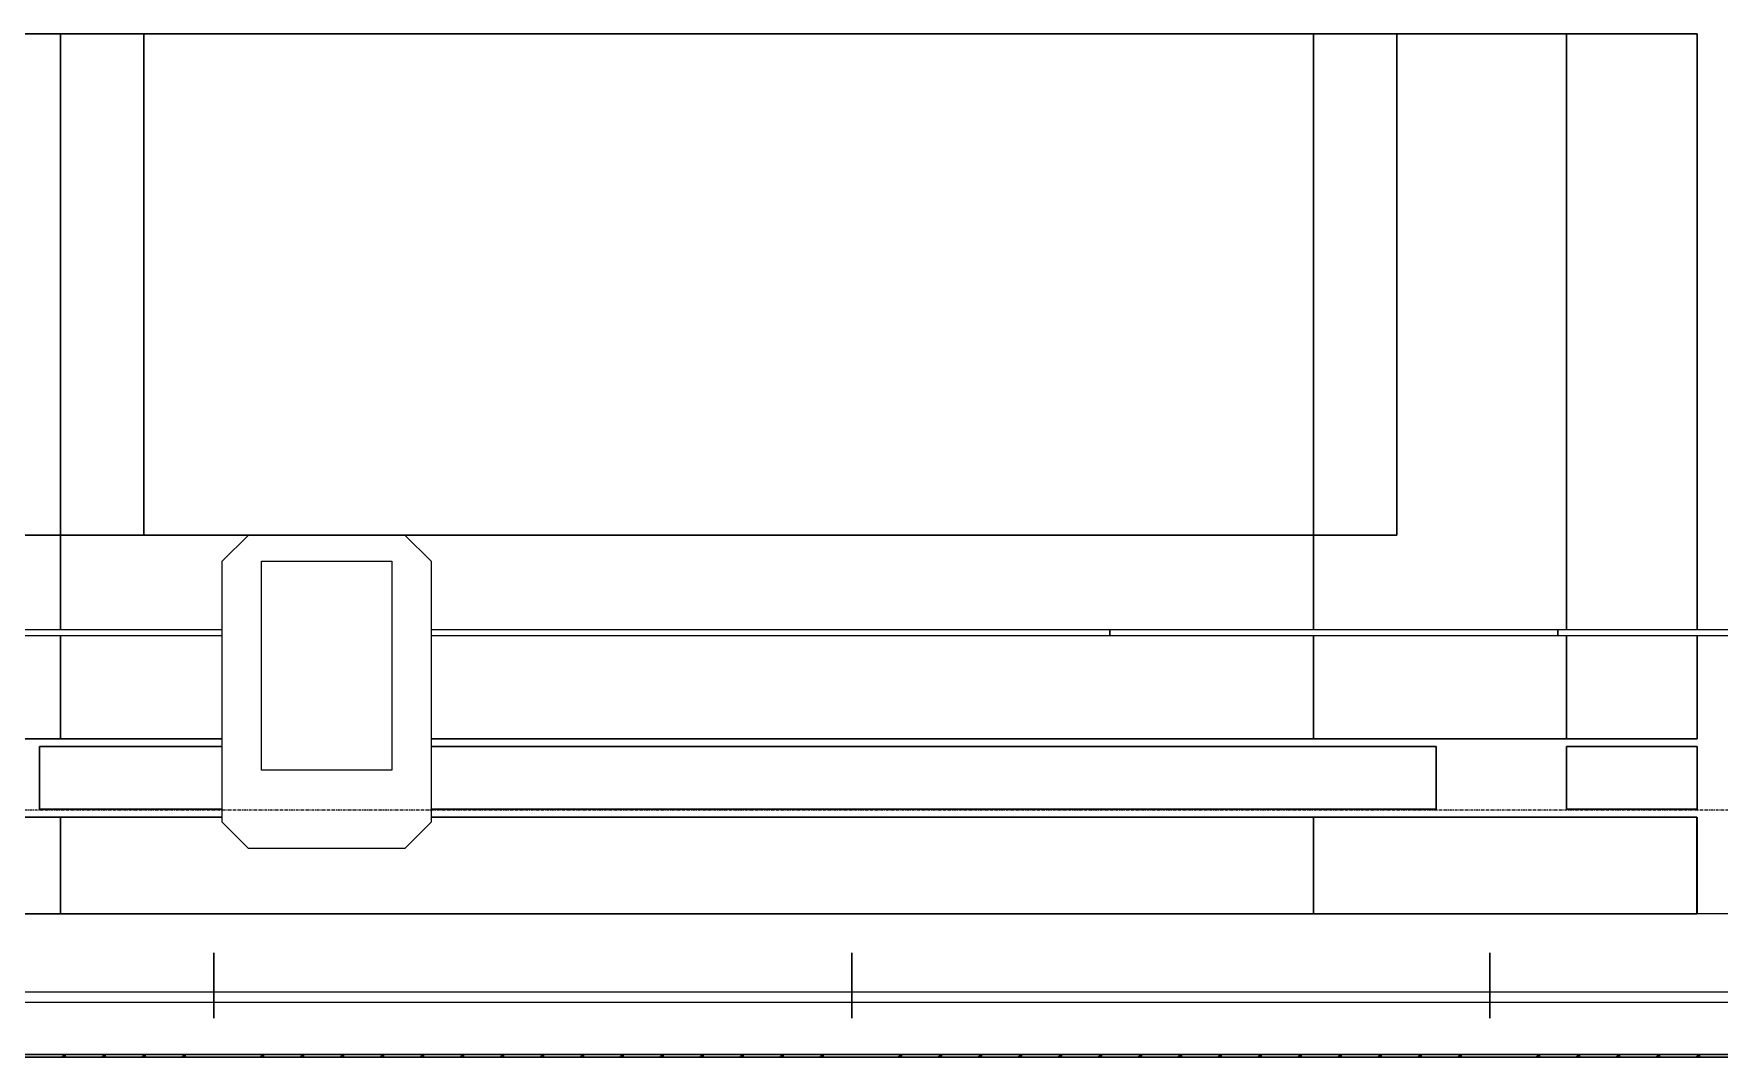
# Model space of a CAD drawing. Header units: millimetres. Extents: x 984 to 425800, y -34355 to 59419.
# Drawn here: x 387890 to 391118, y 15779 to 17739 of the extents above; entities that cross this region are included whole.
import ezdxf

# ---------------------------------------------------------------- set-up
doc = ezdxf.new("R2010")
doc.units = ezdxf.units.MM
doc.linetypes.add('DPA_Grid _ Level 100', pattern=[10, 5.5, -1.6, 1.3, -1.6])
for name, color, linetype, lineweight in [('A-COLS-E', 1, 'Continuous', 9), ('A-COLS-HDLN', 2, 'Continuous', 9), ('A-GENM', 1, 'Continuous', 9), ('A-GLAZ-CURT', 2, 'Continuous', 9), ('A-GLAZ-CWMG', 2, 'Continuous', 9), ('S-GRID', 251, 'Continuous', 9)]:
    doc.layers.add(name, color=color, linetype=linetype, lineweight=lineweight)

# ---------------------------------------------------------------- blocks, each defined once
blk = doc.blocks.new('DPA_CP_Entrance Louver Grill Vertical Z - Louver Grill Vertical Z-18398441-4110-01 GROUND LEVEL - REFLECTED CEILING PLAN')
at = {"layer": 'A-GLAZ-CURT'}
for p, q in [((611, -50), (611, 0)), ((611, 0), (611, -50)), ((611, -50), (611, -125)), ((611, -125), (611, -50)), ((611, -50), (611, -125)), ((611, -125), (611, -50)), ((-561, -200), (-563, -200)), ((563, -200), (561, -200))]:
    blk.add_line(p, q, dxfattribs=at)
blk = doc.blocks.new('DPA_CP_Entrance Louver Grill Vertical Z - Louver Grill Vertical Z-V22-4110-01 GROUND LEVEL - REFLECTED CEILING PLAN')
at = {"layer": 'A-GLAZ-CURT'}
for p, q in [((-611, 0), (-611, -50)), ((-611, -50), (-611, 0)), ((611, -50), (611, 0)), ((611, 0), (611, -50)), ((-611, -50), (-611, -125)), ((-611, -125), (-611, -50)), ((-611, -50), (-611, -125)), ((-611, -125), (-611, -50)), ((611, -50), (611, -125)), ((611, -125), (611, -50)), ((611, -50), (611, -125)), ((611, -125), (611, -50)), ((-561, -200), (-563, -200)), ((563, -200), (561, -200))]:
    blk.add_line(p, q, dxfattribs=at)
blk = doc.blocks.new('DPA_CP_Entrance Louver Grill Vertical Z - Louver Grill Vertical Z-V29-4110-01 GROUND LEVEL - REFLECTED CEILING PLAN')
at = {"layer": 'A-GLAZ-CURT'}
for p, q in [((-611, 0), (-611, -50)), ((-611, -50), (-611, 0)), ((-611, -50), (-611, -125)), ((-611, -125), (-611, -50)), ((-611, -50), (-611, -125)), ((-611, -125), (-611, -50)), ((-561, -200), (-563, -200)), ((563, -200), (561, -200))]:
    blk.add_line(p, q, dxfattribs=at)
blk = doc.blocks.new('GM_Louver Grill Vertical Z - Z Profile-V51-4110-01 GROUND LEVEL - REFLECTED CEILING PLAN')
at = {"layer": 'A-GENM'}
for p, q in [((46.4, -73), (40, -73)), ((40, -73), (40, -75)), ((40, -75), (40, -73)), ((40, -73), (46.4, -73)), ((40, -75), (50, -75)), ((50, -75), (40, -75))]:
    blk.add_line(p, q, dxfattribs=at)
blk = doc.blocks.new('GM_Louver Grill Vertical Z - Z Profile-V56-4110-01 GROUND LEVEL - REFLECTED CEILING PLAN')
at = {"layer": 'A-GENM'}
for p, q in [((46.4, -73), (40, -73)), ((40, -73), (40, -75)), ((40, -75), (40, -73)), ((40, -73), (46.4, -73)), ((40, -75), (49.8, -75)), ((50, -75), (40, -75)), ((49.8, -74.7), (50, -75))]:
    blk.add_line(p, q, dxfattribs=at)
blk = doc.blocks.new('DPA_Rectangular - 250 x 400 mm-11952625-4110-01 GROUND LEVEL - REFLECTED CEILING PLAN')
at = {"layer": 'A-COLS-E'}
for p, q in [((-200, -125), (-200, 125)), ((-200, 125), (200, 125)), ((200, 125), (200, -125)), ((200, -125), (-200, -125))]:
    blk.add_line(p, q, dxfattribs=at)
blk = doc.blocks.new('DPA_Rectangular Tuscan Column - Rectangular Tuscan Column-11937931-4110-01 GROUND LEVEL - REFLECTED CEILING PLAN')
at = {"layer": 'A-COLS-E'}
for p, q in [((-200, 250), (-150, 300)), ((-150, 300), (150, 300)), ((150, 300), (200, 250)), ((-200, -250), (-200, 250)), ((200, 250), (200, -250)), ((-150, -300), (-200, -250)), ((200, -250), (150, -300)), ((150, -300), (-150, -300))]:
    blk.add_line(p, q, dxfattribs=at)
at = {"layer": 'A-COLS-HDLN'}
for p, q in [((-125, 250), (125, 250)), ((-125, -150), (-125, 250)), ((125, 250), (125, -150)), ((125, -150), (-125, -150))]:
    blk.add_line(p, q, dxfattribs=at)
blk = doc.blocks.new('DPA_CP_Entrance Louver Grill Vertical Z - Louver Grill Vertical Z-18398831-4110-01 GROUND LEVEL - REFLECTED CEILING PLAN')
at = {"layer": 'A-GLAZ-CURT'}
for p, q in [((611, -50), (611, 0)), ((611, 0), (611, -50)), ((611, -50), (611, -125)), ((611, -125), (611, -50)), ((611, -50), (611, -125)), ((611, -125), (611, -50))]:
    blk.add_line(p, q, dxfattribs=at)
blk = doc.blocks.new('DPA_CP_Entrance Louver Grill Vertical Z - Louver Grill Vertical Z-V78-4110-01 GROUND LEVEL - REFLECTED CEILING PLAN')
at = {"layer": 'A-GLAZ-CURT'}
for p, q in [((-611, 0), (-611, -50)), ((-611, -50), (-611, 0)), ((611, -50), (611, 0)), ((611, 0), (611, -50)), ((-611, -50), (-611, -125)), ((-611, -125), (-611, -50)), ((-611, -50), (-611, -125)), ((-611, -125), (-611, -50)), ((611, -50), (611, -125)), ((611, -125), (611, -50)), ((611, -50), (611, -125)), ((611, -125), (611, -50))]:
    blk.add_line(p, q, dxfattribs=at)
blk = doc.blocks.new('DPA_CP_Entrance Louver Grill Vertical Z - Louver Grill Vertical Z-V79-4110-01 GROUND LEVEL - REFLECTED CEILING PLAN')
at = {"layer": 'A-GLAZ-CURT'}
for p, q in [((-611, 0), (-611, -50)), ((-611, -50), (-611, 0)), ((-611, -50), (-611, -125)), ((-611, -125), (-611, -50)), ((-611, -50), (-611, -125)), ((-611, -125), (-611, -50))]:
    blk.add_line(p, q, dxfattribs=at)
blk = doc.blocks.new('GM_Louver Grill Vertical Z - Z Profile-12047619-4110-01 GROUND LEVEL - REFLECTED CEILING PLAN')
at = {"layer": 'A-GENM'}
for p, q in [((40, -75), (50, -75)), ((50, -75), (40, -75))]:
    blk.add_line(p, q, dxfattribs=at)
blk = doc.blocks.new('GM_Louver Grill Vertical Z - Z Profile-V80-4110-01 GROUND LEVEL - REFLECTED CEILING PLAN')
at = {"layer": 'A-GENM'}
for p, q in [((40, -75), (49.8, -75)), ((49.8, -75), (40, -75))]:
    blk.add_line(p, q, dxfattribs=at)
blk = doc.blocks.new('System Panel - Entrance Glazed 12mm-14711633-4110-01 GROUND LEVEL - REFLECTED CEILING PLAN')
at = {"layer": 'A-GLAZ-CURT'}
for p, q in [((-1292, -6), (-1292, 6)), ((-1292, 6), (-408, 6)), ((-8, 6), (1292, 6)), ((1292, 6), (1292, -6)), ((-408, -6), (-1292, -6)), ((1292, -6), (-8, -6))]:
    blk.add_line(p, q, dxfattribs=at)
blk = doc.blocks.new('System Panel - Entrance Glazed 12mm-14711634-4110-01 GROUND LEVEL - REFLECTED CEILING PLAN')
at = {"layer": 'A-GLAZ-CURT'}
for p, q in [((-429, -6), (-429, 6)), ((-429, 6), (429, 6)), ((429, 6), (429, -6)), ((429, -6), (-429, -6))]:
    blk.add_line(p, q, dxfattribs=at)
blk = doc.blocks.new('System Panel - Entrance Glazed 12mm-11975547-4110-01 GROUND LEVEL - REFLECTED CEILING PLAN')
at = {"layer": 'A-GLAZ-CURT'}
for p, q in [((-221, -6), (-221, 6)), ((-221, 6), (221, 6)), ((221, 6), (221, -6)), ((221, -6), (-221, -6))]:
    blk.add_line(p, q, dxfattribs=at)
blk = doc.blocks.new('Rectangular Mullion - 50x200-12058037-4110-01 GROUND LEVEL - REFLECTED CEILING PLAN')
at = {"layer": 'A-GLAZ-CWMG'}
for p, q in [((-624997.4, 15779), (-626419.4, 15779)), ((-626419.4, 15779), (-624997.4, 15779))]:
    blk.add_line(p, q, dxfattribs=at)
blk = doc.blocks.new('Rectangular Mullion - 50x200-12057901-4110-01 GROUND LEVEL - REFLECTED CEILING PLAN')
at = {"layer": 'A-GLAZ-CWMG'}
for p, q in [((-626419.4, 15779), (-627641.4, 15779)), ((-627641.4, 15779), (-626419.4, 15779))]:
    blk.add_line(p, q, dxfattribs=at)
blk = doc.blocks.new('Rectangular Mullion - 50x200-12057895-4110-01 GROUND LEVEL - REFLECTED CEILING PLAN')
at = {"layer": 'A-GLAZ-CWMG'}
for p, q in [((-628863.4, 15779), (-630200.8, 15779)), ((-630200.8, 15779), (-628863.4, 15779))]:
    blk.add_line(p, q, dxfattribs=at)
blk = doc.blocks.new('Rectangular Mullion - Entrance Louver Top-12058041-4110-01 GROUND LEVEL - REFLECTED CEILING PLAN')
at = {"layer": 'A-GLAZ-CWMG'}
for p, q in [((-625272.4, 16054), (-626419.4, 16054)), ((-625272.4, 16054), (-626419.4, 16054)), ((-625122.4, 15904), (-626419.4, 15904)), ((-625122.4, 15904), (-626419.4, 15904)), ((-625102.4, 15884), (-626419.4, 15884)), ((-625102.4, 15884), (-626419.4, 15884)), ((-626419.4, 15784), (-625002.4, 15784)), ((-625002.4, 15784), (-626419.4, 15784))]:
    blk.add_line(p, q, dxfattribs=at)
blk = doc.blocks.new('Rectangular Mullion - Entrance Louver Top-12057905-4110-01 GROUND LEVEL - REFLECTED CEILING PLAN')
at = {"layer": 'A-GLAZ-CWMG'}
for p, q in [((-626419.4, 16054), (-627641.4, 16054)), ((-626419.4, 16054), (-627641.4, 16054)), ((-626419.4, 15904), (-627641.4, 15904)), ((-626419.4, 15904), (-627641.4, 15904)), ((-626419.4, 15884), (-627641.4, 15884)), ((-626419.4, 15884), (-627641.4, 15884)), ((-627641.4, 15784), (-626419.4, 15784)), ((-626419.4, 15784), (-627641.4, 15784))]:
    blk.add_line(p, q, dxfattribs=at)
blk = doc.blocks.new('Rectangular Mullion - Entrance Louver Top-12057899-4110-01 GROUND LEVEL - REFLECTED CEILING PLAN')
at = {"layer": 'A-GLAZ-CWMG'}
for p, q in [((-628863.4, 16054), (-630042.1, 16054)), ((-628863.4, 16054), (-630042.1, 16054)), ((-628863.4, 15904), (-629891.4, 15904)), ((-628863.4, 15904), (-629891.4, 15904)), ((-628863.4, 15884), (-629891.4, 15884)), ((-628863.4, 15884), (-629891.4, 15884)), ((-630197.9, 15784), (-628863.4, 15784)), ((-628863.4, 15784), (-630197.9, 15784))]:
    blk.add_line(p, q, dxfattribs=at)
blk = doc.blocks.new('System Panel - DPA-AR_Metal Ceiling Rectangular Panel-12707690-4110-01 GROUND LEVEL - REFLECTED CEILING PLAN')
at = {"layer": 'A-GLAZ-CURT'}
for p, q in [((-626757.4, 16779), (-626757.4, 17739.1)), ((-626757.4, 17739.1), (-626597.4, 17739.1)), ((-626597.4, 17739.1), (-626757.4, 17739.1)), ((-626757.4, 17739.1), (-626757.4, 16779)), ((-626597.4, 17739.1), (-626597.4, 16779)), ((-626597.4, 16779), (-626597.4, 17739.1)), ((-626597.4, 16779), (-626757.4, 16779)), ((-626757.4, 16779), (-626597.4, 16779))]:
    blk.add_line(p, q, dxfattribs=at)
blk = doc.blocks.new('System Panel - DPA-AR_Metal Ceiling Rectangular Panel-12708404-4110-01 GROUND LEVEL - REFLECTED CEILING PLAN')
at = {"layer": 'A-GLAZ-CURT'}
for p, q in [((-628997.4, 16779), (-628997.4, 17739.1)), ((-628997.4, 17739.1), (-626757.4, 17739.1)), ((-626757.4, 17739.1), (-628997.4, 17739.1)), ((-628997.4, 17739.1), (-628997.4, 16779)), ((-626757.4, 17739.1), (-626757.4, 16779)), ((-626757.4, 16779), (-626757.4, 17739.1)), ((-626757.4, 16779), (-628997.4, 16779)), ((-628997.4, 16779), (-626757.4, 16779))]:
    blk.add_line(p, q, dxfattribs=at)
blk = doc.blocks.new('System Panel - DPA-AR_Metal Ceiling Rectangular Panel-12707689-4110-01 GROUND LEVEL - REFLECTED CEILING PLAN')
at = {"layer": 'A-GLAZ-CURT'}
for p, q in [((-630373.4, 16779), (-630927.7, 17739.1)), ((-630927.7, 17739.1), (-630400.7, 17739.1)), ((-630400.7, 17739.1), (-630927.7, 17739.1)), ((-630927.7, 17739.1), (-630373.4, 16779)), ((-630386.8, 17739.1), (-629157.4, 17739.1)), ((-629157.4, 17739.1), (-630386.8, 17739.1)), ((-629157.4, 17739.1), (-629157.4, 16779)), ((-629157.4, 16779), (-629157.4, 17739.1)), ((-629846.3, 16779), (-630373.4, 16779)), ((-630373.4, 16779), (-629846.3, 16779)), ((-629157.4, 16779), (-629832.5, 16779)), ((-629832.5, 16779), (-629157.4, 16779))]:
    blk.add_line(p, q, dxfattribs=at)
blk = doc.blocks.new('System Panel - DPA-AR_Metal Ceiling Rectangular Panel-16089905-4110-01 GROUND LEVEL - REFLECTED CEILING PLAN')
at = {"layer": 'A-GLAZ-CURT'}
for p, q in [((-630322.2, 16239.1), (-630898.9, 16239.1)), ((-630898.9, 16239.1), (-630792.1, 16054)), ((-630792.1, 16054), (-630898.9, 16239.1)), ((-630898.9, 16239.1), (-629157.4, 16239.1)), ((-629157.4, 16239.1), (-630148.9, 16239.1)), ((-629157.4, 16054), (-629157.4, 16239.1)), ((-629157.4, 16239.1), (-629157.4, 16054)), ((-630792.1, 16054), (-630278, 16054)), ((-630278, 16054), (-630792.1, 16054)), ((-630042.1, 16054), (-629157.4, 16054)), ((-629157.4, 16054), (-630042.1, 16054))]:
    blk.add_line(p, q, dxfattribs=at)
blk = doc.blocks.new('System Panel - DPA-AR_Metal Ceiling Rectangular Panel-16089906-4110-01 GROUND LEVEL - REFLECTED CEILING PLAN')
at = {"layer": 'A-GLAZ-CURT'}
for p, q in [((-628847.4, 16239.1), (-629157.4, 16239.1)), ((-629157.4, 16239.1), (-629157.4, 16054)), ((-629157.4, 16054), (-629157.4, 16239.1)), ((-629157.4, 16239.1), (-628847.4, 16239.1)), ((-626757.4, 16239.1), (-628447.4, 16239.1)), ((-628447.4, 16239.1), (-626757.4, 16239.1)), ((-626757.4, 16054), (-626757.4, 16239.1)), ((-626757.4, 16239.1), (-626757.4, 16054)), ((-629157.4, 16054), (-626757.4, 16054)), ((-626757.4, 16054), (-629157.4, 16054))]:
    blk.add_line(p, q, dxfattribs=at)
blk = doc.blocks.new('System Panel - DPA-AR_Metal Ceiling Rectangular Panel-12710461-4110-01 GROUND LEVEL - REFLECTED CEILING PLAN')
at = {"layer": 'A-GLAZ-CURT'}
for p, q in [((-626022.9, 16239.1), (-626022.9, 16054)), ((-626022.9, 16054), (-626022.9, 16239.1)), ((-626022.4, 16054), (-626022.4, 16239.1)), ((-626022.4, 16239.1), (-626022.4, 16054))]:
    blk.add_line(p, q, dxfattribs=at)
blk = doc.blocks.new('System Panel - DPA-AR_Metal Ceiling Rectangular Panel-16089907-4110-01 GROUND LEVEL - REFLECTED CEILING PLAN')
at = {"layer": 'A-GLAZ-CURT'}
for p, q in [((-626022.9, 16239.1), (-626757.4, 16239.1)), ((-626757.4, 16239.1), (-626757.4, 16054)), ((-626757.4, 16054), (-626757.4, 16239.1)), ((-626757.4, 16239.1), (-626022.9, 16239.1)), ((-626022.9, 16054), (-626022.9, 16239.1)), ((-626022.9, 16239.1), (-626022.9, 16054)), ((-626757.4, 16054), (-626022.9, 16054)), ((-626022.9, 16054), (-626757.4, 16054))]:
    blk.add_line(p, q, dxfattribs=at)
blk = doc.blocks.new('System Panel - DPA-AR_Metal Ceiling Rectangular Panel-12710539-4110-01 GROUND LEVEL - REFLECTED CEILING PLAN')
at = {"layer": 'A-GLAZ-CURT'}
for p, q in [((-626272.4, 16598), (-626272.4, 17739.1)), ((-626272.4, 17739.1), (-626022.4, 17739.1)), ((-626022.4, 17739.1), (-626272.4, 17739.1)), ((-626272.4, 17739.1), (-626272.4, 16598)), ((-626022.4, 17739.1), (-626022.4, 16598)), ((-626022.4, 16598), (-626022.4, 17739.1)), ((-626272.4, 16389.1), (-626272.4, 16586)), ((-626272.4, 16586), (-626272.4, 16389.1)), ((-626022.4, 16586), (-626022.4, 16389.1)), ((-626022.4, 16389.1), (-626022.4, 16586)), ((-626022.4, 16389.1), (-626272.4, 16389.1)), ((-626272.4, 16389.1), (-626022.4, 16389.1))]:
    blk.add_line(p, q, dxfattribs=at)
blk = doc.blocks.new('DPA_CP_Metal Ceiling Panel - Vertical Panel Entrance-12710512-4110-01 GROUND LEVEL - REFLECTED CEILING PLAN')
at = {"layer": 'A-GLAZ-CURT'}
for p, q in [((-626272.4, 16374.2), (-626272.4, 16254.2)), ((-626272.4, 16374.2), (-626022.4, 16374.2)), ((-626272.4, 16374.2), (-626022.4, 16374.2)), ((-626272.4, 16254.2), (-626272.4, 16374.2)), ((-626272.4, 16374.2), (-626272.4, 16254.2)), ((-626022.4, 16374.2), (-626272.4, 16374.2)), ((-626022.4, 16374.2), (-626022.4, 16254.2)), ((-626022.4, 16374.2), (-626022.4, 16254.2)), ((-626022.4, 16254.2), (-626022.4, 16374.2)), ((-626272.4, 16254.2), (-626022.4, 16254.2)), ((-626022.4, 16254.2), (-626272.4, 16254.2)), ((-626272.4, 16254.2), (-626022.4, 16254.2))]:
    blk.add_line(p, q, dxfattribs=at)
blk = doc.blocks.new('System Panel - DPA-AR_Metal Ceiling Rectangular Panel-16089328-4110-01 GROUND LEVEL - REFLECTED CEILING PLAN')
at = {"layer": 'A-GLAZ-CURT'}
for p, q in [((-631188.2, 17739.1), (-631557.4, 17739.1)), ((-631557.4, 17739.1), (-631557.4, 17379.6)), ((-631557.4, 17379.6), (-631557.4, 17739.1)), ((-631557.4, 17739.1), (-630927.7, 17739.1)), ((-630927.7, 17739.1), (-631015, 17739.1)), ((-630373.4, 16779), (-630927.7, 17739.1)), ((-630927.7, 17739.1), (-630373.4, 16779)), ((-631557.4, 17379.6), (-630985.6, 16389.1)), ((-630985.6, 16389.1), (-631557.4, 17379.6)), ((-629846.3, 16779), (-630373.4, 16779)), ((-630373.4, 16779), (-629846.3, 16779)), ((-629157.4, 16779), (-629832.5, 16779)), ((-629832.5, 16779), (-629157.4, 16779)), ((-629157.4, 16598), (-629157.4, 16779)), ((-629157.4, 16779), (-629157.4, 16598)), ((-629157.4, 16389.1), (-629157.4, 16586)), ((-629157.4, 16586), (-629157.4, 16389.1)), ((-630985.6, 16389.1), (-630408.8, 16389.1)), ((-629157.4, 16389.1), (-630985.6, 16389.1)), ((-630235.6, 16389.1), (-629157.4, 16389.1))]:
    blk.add_line(p, q, dxfattribs=at)
blk = doc.blocks.new('System Panel - DPA-AR_Metal Ceiling Rectangular Panel-16090118-4110-01 GROUND LEVEL - REFLECTED CEILING PLAN')
at = {"layer": 'A-GLAZ-CURT'}
for p, q in [((-626757.4, 16779), (-629157.4, 16779)), ((-629157.4, 16779), (-629157.4, 16598)), ((-629157.4, 16598), (-629157.4, 16779)), ((-629157.4, 16779), (-626757.4, 16779)), ((-626757.4, 16598), (-626757.4, 16779)), ((-626757.4, 16779), (-626757.4, 16598)), ((-629157.4, 16586), (-629157.4, 16389.1)), ((-629157.4, 16389.1), (-629157.4, 16586)), ((-626757.4, 16389.1), (-626757.4, 16586)), ((-626757.4, 16586), (-626757.4, 16389.1)), ((-629157.4, 16389.1), (-628847.4, 16389.1)), ((-628847.4, 16389.1), (-629157.4, 16389.1)), ((-628447.4, 16389.1), (-626757.4, 16389.1)), ((-626757.4, 16389.1), (-628447.4, 16389.1))]:
    blk.add_line(p, q, dxfattribs=at)
blk = doc.blocks.new('System Panel - DPA-AR_Metal Ceiling Rectangular Panel-16090119-4110-01 GROUND LEVEL - REFLECTED CEILING PLAN')
at = {"layer": 'A-GLAZ-CURT'}
for p, q in [((-626022.4, 17739.1), (-626597.4, 17739.1)), ((-626597.4, 17739.1), (-626597.4, 16779)), ((-626597.4, 16779), (-626597.4, 17739.1)), ((-626597.4, 17739.1), (-626022.4, 17739.1)), ((-626022.4, 16598), (-626022.4, 17739.1)), ((-626022.4, 17739.1), (-626022.4, 16598)), ((-626597.4, 16779), (-626757.4, 16779)), ((-626757.4, 16779), (-626757.4, 16598)), ((-626757.4, 16598), (-626757.4, 16779)), ((-626757.4, 16779), (-626597.4, 16779)), ((-626757.4, 16586), (-626757.4, 16389.1)), ((-626757.4, 16389.1), (-626757.4, 16586)), ((-626022.4, 16389.1), (-626022.4, 16586)), ((-626022.4, 16586), (-626022.4, 16389.1)), ((-626757.4, 16389.1), (-626022.4, 16389.1)), ((-626022.4, 16389.1), (-626757.4, 16389.1))]:
    blk.add_line(p, q, dxfattribs=at)
blk = doc.blocks.new('DPA_CP_Metal Ceiling Panel - Vertical Panel Entrance-16089951-4110-01 GROUND LEVEL - REFLECTED CEILING PLAN')
at = {"layer": 'A-GLAZ-CURT'}
for p, q in [((-629197.4, 16374.2), (-629197.4, 16254.2)), ((-629197.4, 16374.2), (-628847.4, 16374.2)), ((-629197.4, 16374.2), (-628847.4, 16374.2)), ((-629197.4, 16254.2), (-629197.4, 16374.2)), ((-629197.4, 16374.2), (-629197.4, 16254.2)), ((-628847.4, 16374.2), (-629197.4, 16374.2)), ((-628447.4, 16374.2), (-626522.4, 16374.2)), ((-628447.4, 16374.2), (-626522.4, 16374.2)), ((-626522.4, 16374.2), (-628447.4, 16374.2)), ((-626522.4, 16374.2), (-626522.4, 16254.2)), ((-626522.4, 16374.2), (-626522.4, 16254.2)), ((-626522.4, 16254.2), (-626522.4, 16374.2)), ((-629197.4, 16254.2), (-628847.4, 16254.2)), ((-628847.4, 16254.2), (-629197.4, 16254.2)), ((-629197.4, 16254.2), (-628847.4, 16254.2)), ((-628447.4, 16254.2), (-626522.4, 16254.2)), ((-626522.4, 16254.2), (-628447.4, 16254.2)), ((-628447.4, 16254.2), (-626522.4, 16254.2))]:
    blk.add_line(p, q, dxfattribs=at)

msp = doc.modelspace()

# ---------------------------------------------------------------- linework, layer by layer
at = {"layer": 'S-GRID', "linetype": 'DPA_Grid _ Level 100'}
msp.add_line((415577.1, 16252), (62413.8, 16252), dxfattribs=at)

# ---------------------------------------------------------------- block references
at = {"layer": 'A-COLS-E'}
msp.add_blockref('DPA_Rectangular Tuscan Column - Rectangular Tuscan Column-11937931-4110-01 GROUND LEVEL - REFLECTED CEILING PLAN', (388450.8, 16479), dxfattribs=at)
at = {"layer": 'A-COLS-E', "rotation": 89.99999999997293}
msp.add_blockref('DPA_Rectangular - 250 x 400 mm-11952625-4110-01 GROUND LEVEL - REFLECTED CEILING PLAN', (388450.8, 16529), dxfattribs=at)
at = {"layer": 'A-GENM'}
for name, p in [('GM_Louver Grill Vertical Z - Z Profile-V51-4110-01 GROUND LEVEL - REFLECTED CEILING PLAN', (387905.1, 15854)), ('GM_Louver Grill Vertical Z - Z Profile-12047619-4110-01 GROUND LEVEL - REFLECTED CEILING PLAN', (387905.1, 15854)), ('GM_Louver Grill Vertical Z - Z Profile-V56-4110-01 GROUND LEVEL - REFLECTED CEILING PLAN', (387981.7, 15854)), ('GM_Louver Grill Vertical Z - Z Profile-V80-4110-01 GROUND LEVEL - REFLECTED CEILING PLAN', (387981.7, 15854)), ('GM_Louver Grill Vertical Z - Z Profile-V51-4110-01 GROUND LEVEL - REFLECTED CEILING PLAN', (388058.2, 15854)), ('GM_Louver Grill Vertical Z - Z Profile-12047619-4110-01 GROUND LEVEL - REFLECTED CEILING PLAN', (388058.2, 15854)), ('GM_Louver Grill Vertical Z - Z Profile-V51-4110-01 GROUND LEVEL - REFLECTED CEILING PLAN', (388134.8, 15854)), ('GM_Louver Grill Vertical Z - Z Profile-12047619-4110-01 GROUND LEVEL - REFLECTED CEILING PLAN', (388134.8, 15854)), ('GM_Louver Grill Vertical Z - Z Profile-V51-4110-01 GROUND LEVEL - REFLECTED CEILING PLAN', (388284.8, 15854)), ('GM_Louver Grill Vertical Z - Z Profile-12047619-4110-01 GROUND LEVEL - REFLECTED CEILING PLAN', (388284.8, 15854)), ('GM_Louver Grill Vertical Z - Z Profile-V51-4110-01 GROUND LEVEL - REFLECTED CEILING PLAN', (388361.4, 15854)), ('GM_Louver Grill Vertical Z - Z Profile-12047619-4110-01 GROUND LEVEL - REFLECTED CEILING PLAN', (388361.4, 15854)), ('GM_Louver Grill Vertical Z - Z Profile-V51-4110-01 GROUND LEVEL - REFLECTED CEILING PLAN', (388437.9, 15854)), ('GM_Louver Grill Vertical Z - Z Profile-12047619-4110-01 GROUND LEVEL - REFLECTED CEILING PLAN', (388437.9, 15854)), ('GM_Louver Grill Vertical Z - Z Profile-V51-4110-01 GROUND LEVEL - REFLECTED CEILING PLAN', (388514.5, 15854)), ('GM_Louver Grill Vertical Z - Z Profile-12047619-4110-01 GROUND LEVEL - REFLECTED CEILING PLAN', (388514.5, 15854)), ('GM_Louver Grill Vertical Z - Z Profile-V51-4110-01 GROUND LEVEL - REFLECTED CEILING PLAN', (388591.1, 15854)), ('GM_Louver Grill Vertical Z - Z Profile-12047619-4110-01 GROUND LEVEL - REFLECTED CEILING PLAN', (388591.1, 15854)), ('GM_Louver Grill Vertical Z - Z Profile-V51-4110-01 GROUND LEVEL - REFLECTED CEILING PLAN', (388667.7, 15854)), ('GM_Louver Grill Vertical Z - Z Profile-12047619-4110-01 GROUND LEVEL - REFLECTED CEILING PLAN', (388667.7, 15854)), ('GM_Louver Grill Vertical Z - Z Profile-V51-4110-01 GROUND LEVEL - REFLECTED CEILING PLAN', (388744.2, 15854)), ('GM_Louver Grill Vertical Z - Z Profile-12047619-4110-01 GROUND LEVEL - REFLECTED CEILING PLAN', (388744.2, 15854)), ('GM_Louver Grill Vertical Z - Z Profile-V51-4110-01 GROUND LEVEL - REFLECTED CEILING PLAN', (388820.8, 15854)), ('GM_Louver Grill Vertical Z - Z Profile-12047619-4110-01 GROUND LEVEL - REFLECTED CEILING PLAN', (388820.8, 15854)), ('GM_Louver Grill Vertical Z - Z Profile-V51-4110-01 GROUND LEVEL - REFLECTED CEILING PLAN', (388897.4, 15854)), ('GM_Louver Grill Vertical Z - Z Profile-12047619-4110-01 GROUND LEVEL - REFLECTED CEILING PLAN', (388897.4, 15854)), ('GM_Louver Grill Vertical Z - Z Profile-V51-4110-01 GROUND LEVEL - REFLECTED CEILING PLAN', (388973.9, 15854)), ('GM_Louver Grill Vertical Z - Z Profile-12047619-4110-01 GROUND LEVEL - REFLECTED CEILING PLAN', (388973.9, 15854)), ('GM_Louver Grill Vertical Z - Z Profile-V51-4110-01 GROUND LEVEL - REFLECTED CEILING PLAN', (389050.5, 15854)), ('GM_Louver Grill Vertical Z - Z Profile-12047619-4110-01 GROUND LEVEL - REFLECTED CEILING PLAN', (389050.5, 15854)), ('GM_Louver Grill Vertical Z - Z Profile-V51-4110-01 GROUND LEVEL - REFLECTED CEILING PLAN', (389127.1, 15854)), ('GM_Louver Grill Vertical Z - Z Profile-12047619-4110-01 GROUND LEVEL - REFLECTED CEILING PLAN', (389127.1, 15854)), ('GM_Louver Grill Vertical Z - Z Profile-V51-4110-01 GROUND LEVEL - REFLECTED CEILING PLAN', (389203.7, 15854)), ('GM_Louver Grill Vertical Z - Z Profile-12047619-4110-01 GROUND LEVEL - REFLECTED CEILING PLAN', (389203.7, 15854)), ('GM_Louver Grill Vertical Z - Z Profile-V51-4110-01 GROUND LEVEL - REFLECTED CEILING PLAN', (389280.2, 15854)), ('GM_Louver Grill Vertical Z - Z Profile-12047619-4110-01 GROUND LEVEL - REFLECTED CEILING PLAN', (389280.2, 15854)), ('GM_Louver Grill Vertical Z - Z Profile-V51-4110-01 GROUND LEVEL - REFLECTED CEILING PLAN', (389356.8, 15854)), ('GM_Louver Grill Vertical Z - Z Profile-12047619-4110-01 GROUND LEVEL - REFLECTED CEILING PLAN', (389356.8, 15854)), ('GM_Louver Grill Vertical Z - Z Profile-V51-4110-01 GROUND LEVEL - REFLECTED CEILING PLAN', (389506.8, 15854)), ('GM_Louver Grill Vertical Z - Z Profile-12047619-4110-01 GROUND LEVEL - REFLECTED CEILING PLAN', (389506.8, 15854)), ('GM_Louver Grill Vertical Z - Z Profile-V51-4110-01 GROUND LEVEL - REFLECTED CEILING PLAN', (389583.4, 15854)), ('GM_Louver Grill Vertical Z - Z Profile-12047619-4110-01 GROUND LEVEL - REFLECTED CEILING PLAN', (389583.4, 15854)), ('GM_Louver Grill Vertical Z - Z Profile-V51-4110-01 GROUND LEVEL - REFLECTED CEILING PLAN', (389659.9, 15854)), ('GM_Louver Grill Vertical Z - Z Profile-12047619-4110-01 GROUND LEVEL - REFLECTED CEILING PLAN', (389659.9, 15854)), ('GM_Louver Grill Vertical Z - Z Profile-V51-4110-01 GROUND LEVEL - REFLECTED CEILING PLAN', (389736.5, 15854)), ('GM_Louver Grill Vertical Z - Z Profile-12047619-4110-01 GROUND LEVEL - REFLECTED CEILING PLAN', (389736.5, 15854)), ('GM_Louver Grill Vertical Z - Z Profile-V51-4110-01 GROUND LEVEL - REFLECTED CEILING PLAN', (389813.1, 15854)), ('GM_Louver Grill Vertical Z - Z Profile-12047619-4110-01 GROUND LEVEL - REFLECTED CEILING PLAN', (389813.1, 15854)), ('GM_Louver Grill Vertical Z - Z Profile-V51-4110-01 GROUND LEVEL - REFLECTED CEILING PLAN', (389889.7, 15854)), ('GM_Louver Grill Vertical Z - Z Profile-12047619-4110-01 GROUND LEVEL - REFLECTED CEILING PLAN', (389889.7, 15854)), ('GM_Louver Grill Vertical Z - Z Profile-V51-4110-01 GROUND LEVEL - REFLECTED CEILING PLAN', (389966.2, 15854)), ('GM_Louver Grill Vertical Z - Z Profile-12047619-4110-01 GROUND LEVEL - REFLECTED CEILING PLAN', (389966.2, 15854)), ('GM_Louver Grill Vertical Z - Z Profile-V51-4110-01 GROUND LEVEL - REFLECTED CEILING PLAN', (390042.8, 15854)), ('GM_Louver Grill Vertical Z - Z Profile-12047619-4110-01 GROUND LEVEL - REFLECTED CEILING PLAN', (390042.8, 15854)), ('GM_Louver Grill Vertical Z - Z Profile-V51-4110-01 GROUND LEVEL - REFLECTED CEILING PLAN', (390119.4, 15854)), ('GM_Louver Grill Vertical Z - Z Profile-12047619-4110-01 GROUND LEVEL - REFLECTED CEILING PLAN', (390119.4, 15854)), ('GM_Louver Grill Vertical Z - Z Profile-V51-4110-01 GROUND LEVEL - REFLECTED CEILING PLAN', (390195.9, 15854)), ('GM_Louver Grill Vertical Z - Z Profile-12047619-4110-01 GROUND LEVEL - REFLECTED CEILING PLAN', (390195.9, 15854)), ('GM_Louver Grill Vertical Z - Z Profile-V51-4110-01 GROUND LEVEL - REFLECTED CEILING PLAN', (390272.5, 15854)), ('GM_Louver Grill Vertical Z - Z Profile-12047619-4110-01 GROUND LEVEL - REFLECTED CEILING PLAN', (390272.5, 15854)), ('GM_Louver Grill Vertical Z - Z Profile-V51-4110-01 GROUND LEVEL - REFLECTED CEILING PLAN', (390349.1, 15854)), ('GM_Louver Grill Vertical Z - Z Profile-12047619-4110-01 GROUND LEVEL - REFLECTED CEILING PLAN', (390349.1, 15854)), ('GM_Louver Grill Vertical Z - Z Profile-V51-4110-01 GROUND LEVEL - REFLECTED CEILING PLAN', (390425.7, 15854)), ('GM_Louver Grill Vertical Z - Z Profile-12047619-4110-01 GROUND LEVEL - REFLECTED CEILING PLAN', (390425.7, 15854)), ('GM_Louver Grill Vertical Z - Z Profile-V51-4110-01 GROUND LEVEL - REFLECTED CEILING PLAN', (390502.2, 15854)), ('GM_Louver Grill Vertical Z - Z Profile-12047619-4110-01 GROUND LEVEL - REFLECTED CEILING PLAN', (390502.2, 15854)), ('GM_Louver Grill Vertical Z - Z Profile-V51-4110-01 GROUND LEVEL - REFLECTED CEILING PLAN', (390578.8, 15854)), ('GM_Louver Grill Vertical Z - Z Profile-12047619-4110-01 GROUND LEVEL - REFLECTED CEILING PLAN', (390578.8, 15854)), ('GM_Louver Grill Vertical Z - Z Profile-V51-4110-01 GROUND LEVEL - REFLECTED CEILING PLAN', (390728.8, 15854)), ('GM_Louver Grill Vertical Z - Z Profile-12047619-4110-01 GROUND LEVEL - REFLECTED CEILING PLAN', (390728.8, 15854)), ('GM_Louver Grill Vertical Z - Z Profile-V51-4110-01 GROUND LEVEL - REFLECTED CEILING PLAN', (390805.4, 15854)), ('GM_Louver Grill Vertical Z - Z Profile-12047619-4110-01 GROUND LEVEL - REFLECTED CEILING PLAN', (390805.4, 15854)), ('GM_Louver Grill Vertical Z - Z Profile-V51-4110-01 GROUND LEVEL - REFLECTED CEILING PLAN', (390881.9, 15854)), ('GM_Louver Grill Vertical Z - Z Profile-12047619-4110-01 GROUND LEVEL - REFLECTED CEILING PLAN', (390881.9, 15854)), ('GM_Louver Grill Vertical Z - Z Profile-V51-4110-01 GROUND LEVEL - REFLECTED CEILING PLAN', (390958.5, 15854)), ('GM_Louver Grill Vertical Z - Z Profile-12047619-4110-01 GROUND LEVEL - REFLECTED CEILING PLAN', (390958.5, 15854)), ('GM_Louver Grill Vertical Z - Z Profile-V51-4110-01 GROUND LEVEL - REFLECTED CEILING PLAN', (391035.1, 15854)), ('GM_Louver Grill Vertical Z - Z Profile-12047619-4110-01 GROUND LEVEL - REFLECTED CEILING PLAN', (391035.1, 15854))]:
    msp.add_blockref(name, p, dxfattribs=at)
at = {"layer": 'A-GLAZ-CURT'}
for name, p in [('System Panel - DPA-AR_Metal Ceiling Rectangular Panel-16089328-4110-01 GROUND LEVEL - REFLECTED CEILING PLAN', (1017098.2, 0)), ('System Panel - DPA-AR_Metal Ceiling Rectangular Panel-12707689-4110-01 GROUND LEVEL - REFLECTED CEILING PLAN', (1017098.2, 0)), ('System Panel - DPA-AR_Metal Ceiling Rectangular Panel-12707690-4110-01 GROUND LEVEL - REFLECTED CEILING PLAN', (1014698.2, 0)), ('System Panel - DPA-AR_Metal Ceiling Rectangular Panel-12708404-4110-01 GROUND LEVEL - REFLECTED CEILING PLAN', (1017098.2, 0)), ('System Panel - DPA-AR_Metal Ceiling Rectangular Panel-12707690-4110-01 GROUND LEVEL - REFLECTED CEILING PLAN', (1017098.2, 0)), ('System Panel - DPA-AR_Metal Ceiling Rectangular Panel-16090119-4110-01 GROUND LEVEL - REFLECTED CEILING PLAN', (1017098.2, 0)), ('System Panel - DPA-AR_Metal Ceiling Rectangular Panel-12710539-4110-01 GROUND LEVEL - REFLECTED CEILING PLAN', (1017098.2, 0)), ('System Panel - DPA-AR_Metal Ceiling Rectangular Panel-16090118-4110-01 GROUND LEVEL - REFLECTED CEILING PLAN', (1017098.2, 0)), ('System Panel - Entrance Glazed 12mm-14711633-4110-01 GROUND LEVEL - REFLECTED CEILING PLAN', (388658.8, 16592)), ('System Panel - Entrance Glazed 12mm-14711634-4110-01 GROUND LEVEL - REFLECTED CEILING PLAN', (390379.8, 16592)), ('System Panel - Entrance Glazed 12mm-11975547-4110-01 GROUND LEVEL - REFLECTED CEILING PLAN', (391029.8, 16592)), ('DPA_CP_Metal Ceiling Panel - Vertical Panel Entrance-16089951-4110-01 GROUND LEVEL - REFLECTED CEILING PLAN', (1017098.2, 0)), ('DPA_CP_Metal Ceiling Panel - Vertical Panel Entrance-12710512-4110-01 GROUND LEVEL - REFLECTED CEILING PLAN', (1017098.2, 0)), ('System Panel - DPA-AR_Metal Ceiling Rectangular Panel-16089905-4110-01 GROUND LEVEL - REFLECTED CEILING PLAN', (1017098.2, 0)), ('System Panel - DPA-AR_Metal Ceiling Rectangular Panel-16089906-4110-01 GROUND LEVEL - REFLECTED CEILING PLAN', (1017098.2, 0)), ('System Panel - DPA-AR_Metal Ceiling Rectangular Panel-16089907-4110-01 GROUND LEVEL - REFLECTED CEILING PLAN', (1017098.2, 0)), ('System Panel - DPA-AR_Metal Ceiling Rectangular Panel-12710461-4110-01 GROUND LEVEL - REFLECTED CEILING PLAN', (1017098.2, 0)), ('DPA_CP_Entrance Louver Grill Vertical Z - Louver Grill Vertical Z-18398441-4110-01 GROUND LEVEL - REFLECTED CEILING PLAN', (387623.8, 15979)), ('DPA_CP_Entrance Louver Grill Vertical Z - Louver Grill Vertical Z-V22-4110-01 GROUND LEVEL - REFLECTED CEILING PLAN', (388845.8, 15979)), ('DPA_CP_Entrance Louver Grill Vertical Z - Louver Grill Vertical Z-18398831-4110-01 GROUND LEVEL - REFLECTED CEILING PLAN', (387623.8, 15979)), ('DPA_CP_Entrance Louver Grill Vertical Z - Louver Grill Vertical Z-V78-4110-01 GROUND LEVEL - REFLECTED CEILING PLAN', (388845.8, 15979)), ('DPA_CP_Entrance Louver Grill Vertical Z - Louver Grill Vertical Z-V22-4110-01 GROUND LEVEL - REFLECTED CEILING PLAN', (390067.8, 15979)), ('DPA_CP_Entrance Louver Grill Vertical Z - Louver Grill Vertical Z-V78-4110-01 GROUND LEVEL - REFLECTED CEILING PLAN', (390067.8, 15979)), ('DPA_CP_Entrance Louver Grill Vertical Z - Louver Grill Vertical Z-V29-4110-01 GROUND LEVEL - REFLECTED CEILING PLAN', (391289.8, 15979)), ('DPA_CP_Entrance Louver Grill Vertical Z - Louver Grill Vertical Z-V79-4110-01 GROUND LEVEL - REFLECTED CEILING PLAN', (391289.8, 15979))]:
    msp.add_blockref(name, p, dxfattribs=at)
at = {"layer": 'A-GLAZ-CWMG'}
for name, p in [('Rectangular Mullion - Entrance Louver Top-12057899-4110-01 GROUND LEVEL - REFLECTED CEILING PLAN', (1017098.2, 0)), ('Rectangular Mullion - Entrance Louver Top-12057905-4110-01 GROUND LEVEL - REFLECTED CEILING PLAN', (1015876.2, 0)), ('Rectangular Mullion - Entrance Louver Top-12057905-4110-01 GROUND LEVEL - REFLECTED CEILING PLAN', (1017098.2, 0)), ('Rectangular Mullion - Entrance Louver Top-12058041-4110-01 GROUND LEVEL - REFLECTED CEILING PLAN', (1017098.2, 0)), ('Rectangular Mullion - 50x200-12057895-4110-01 GROUND LEVEL - REFLECTED CEILING PLAN', (1017098.2, 0)), ('Rectangular Mullion - 50x200-12057901-4110-01 GROUND LEVEL - REFLECTED CEILING PLAN', (1015876.2, 0)), ('Rectangular Mullion - 50x200-12057901-4110-01 GROUND LEVEL - REFLECTED CEILING PLAN', (1017098.2, 0)), ('Rectangular Mullion - 50x200-12058037-4110-01 GROUND LEVEL - REFLECTED CEILING PLAN', (1017098.2, 0))]:
    msp.add_blockref(name, p, dxfattribs=at)

doc.saveas('drawing.dxf')
